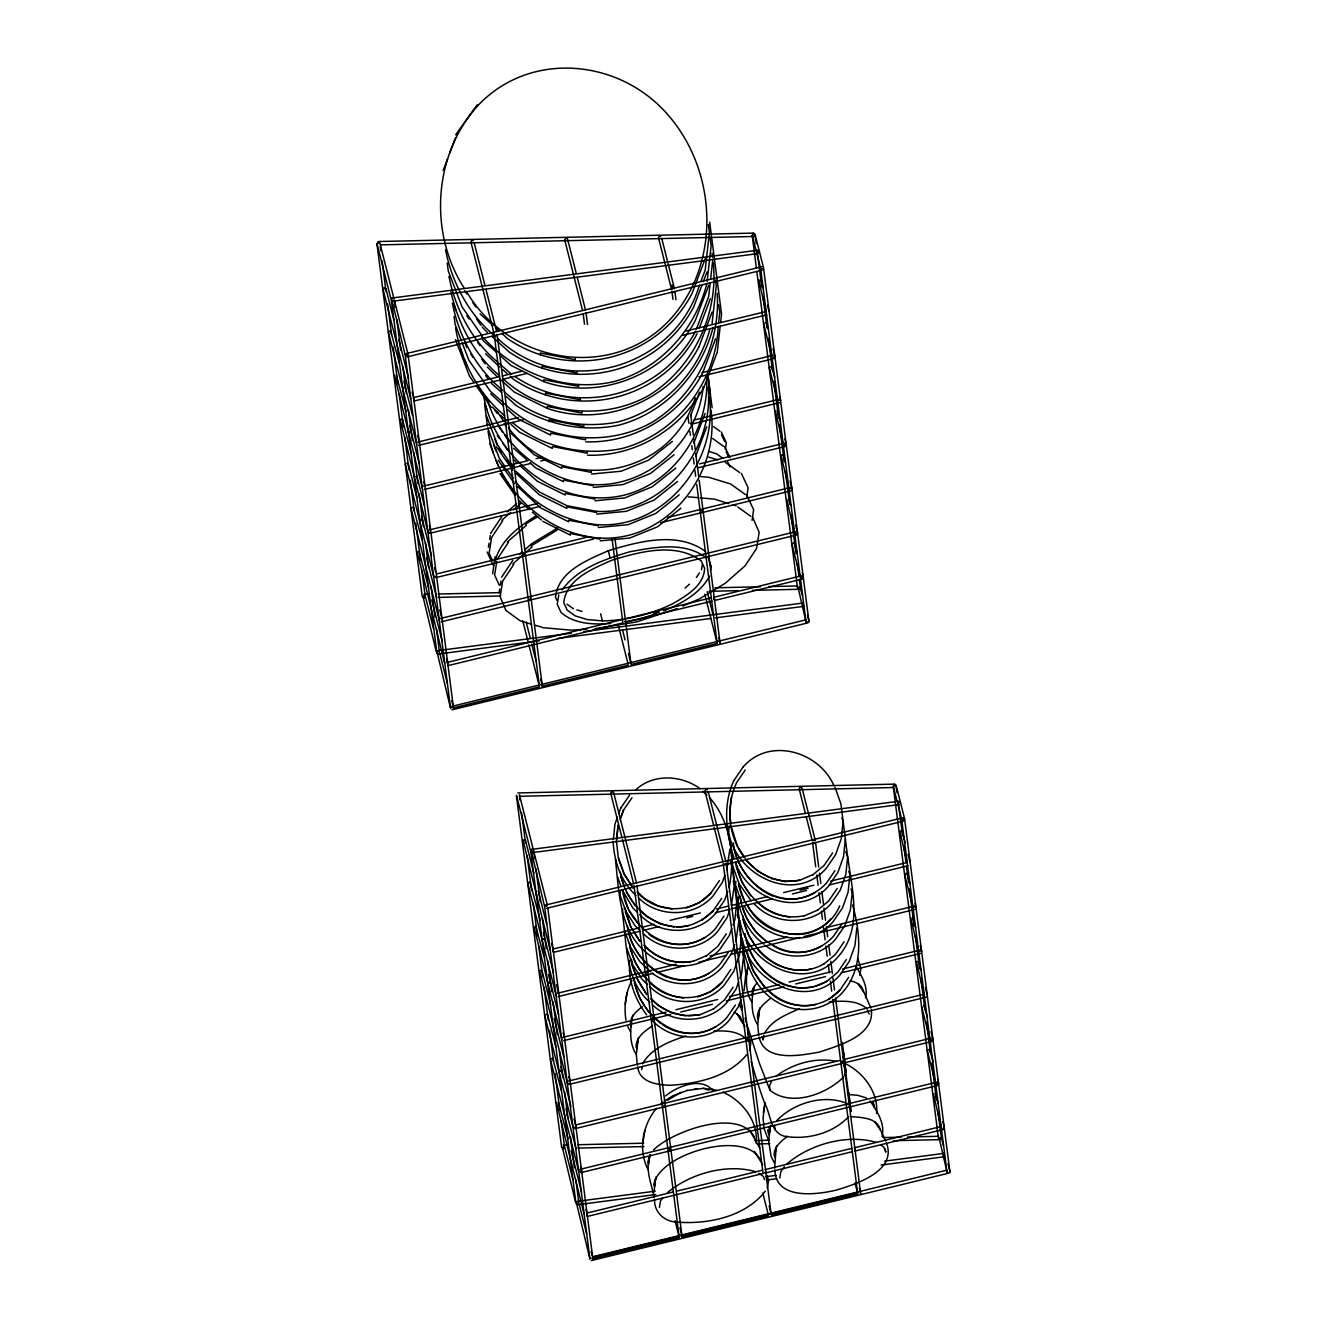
<?xml version="1.0" encoding="UTF-8"?>
<svg xmlns="http://www.w3.org/2000/svg" width="1327" height="1327" viewBox="0 0 1327 1327"><rect width="100%" height="100%" fill="white"/><g stroke="black" fill="none" stroke-linecap="round" stroke-linejoin="round"><path stroke-width="1.5" d="M392.527 297.945L757.717 250.206M531.978 849.346L898.794 801.226M631.884 980.686C625.399 992.596 623.823 1007.027 625.996 1020.314M632.813 1015.172C630.192 1028.043 628.849 1042.74 636.197 1054.318M638.237 1039.124L636.313 1054.368L637.342 1065.117M656.483 1108.344C642.567 1124.798 637.823 1150.526 648.24 1169.734M650.263 1154.54C644.59 1169.435 651.623 1183.634 654.261 1197.568M654.029 1192.177L655.687 1178.476M748.279 964.646C745.691 977.004 744.928 991.203 751.928 1002.25M758.729 1035.458L757.7 1024.693L759.376 1010.992M764.966 1102.72L763.058 1117.964L764.07 1128.713L768.615 1140.324L771.07 1156.398L774.288 1162.717M768.731 1140.357L770.622 1125.246M776.063 1149.066L774.636 1168.158M613.323 839.626L614.932 824.216L617.437 817.167M616.309 841.766L618.017 825.377M616.69 839.46L618.183 825.112M619.991 894.912L620.389 891.047M622.678 908.846L622.263 912.694C627.124 943.066 624.387 979.973 649.815 1002.25M629.728 960.267C627.737 979.79 634.97 999.43 646.68 1014.906M731.409 797.444L729.717 813.849L730.845 823.088M728.639 831.681L729.236 825.892M729.833 849.081L726.781 869.965M731.326 845.598L730.928 849.462C735.025 882.339 734.229 922.248 763.888 944.144M734.412 884.661L731.359 905.528L767.537 896.538M735.904 881.178L735.49 885.026L741.378 901.514M736.701 902.443L734.893 919.777L733.002 925.068M738.376 897.035L737.779 902.808C739.869 940.893 744.829 990.456 786.214 1006.447C805.738 1013.646 828.264 1008.072 842.297 992.745L842.496 992.496C863.695 968.461 860.709 933.594 852.614 904.964M741.262 938.007L739.454 955.34L733.814 971.231L724.509 984.85C705.765 1006.33 670.235 1006.961 650.23 987.023M743.551 955.788L741.743 973.122L739.869 978.43M744.032 990.904L745.84 973.57L739.089 920.391L737.099 914.834M843.076 821.43L841.268 838.764L835.612 854.654L826.306 868.273C794.027 905.163 735.175 874.941 728.523 831.498M845.349 839.211L843.557 856.545L837.901 872.436L828.595 886.054C800.961 918.301 747.764 899.54 735.473 862.235M849.927 874.775L848.119 892.109L842.463 908L833.157 921.618C808.425 950.58 760.139 938.836 744.513 906.374M852.216 892.557L850.408 909.891L844.752 925.782L835.446 939.4C817.797 959.404 786.214 961.312 765.231 945.421M856.778 928.12L854.97 945.454L849.33 961.345L840.024 974.963C807.728 1011.854 748.892 981.648 742.241 938.189M707.142 281.357L711.123 245.877L710.094 237.898M710.194 282.9L708.635 296.701L696.327 329.262M710.625 278.952L712.848 259.246M703.194 386.439C698.4 440.929 648.472 487.308 593.069 484.62C546.027 481.17 503.381 447.581 488.336 403.043M712.068 323.423L716.281 285.969L715.502 279.98M718.156 326.492C716.116 382.276 676.206 434.311 621.816 448.576C583.814 456.206 542.08 447.763 512.322 422.384M718.604 322.544L719.715 312.691L718.67 304.712M720.179 326.21L717.26 352.153L704.073 387.036M720.627 322.212L721.523 314.234M726.317 443.019L725.305 449.372M488.386 547.238L489.016 543.307M489.646 539.392L490.277 535.461M495.037 556.759L492.649 573.828M495.17 561.238C499.864 540.587 519.222 526.321 536.456 515.622M496.812 561.321L494.623 575.072L499.317 585.257M499.118 592.904L499.748 588.972M500.379 585.041L501.009 581.11M558.767 594.944L557.257 604.316L561.006 612.41C574.475 624.32 593.849 624.735 610.868 623.441M701.469 569.814L702.282 564.672M710.526 570.477L711.123 566.729L707.838 556.411M746.852 496.563L748.113 487.805L741.378 473.374M752.061 520.383L753.636 509.651L746.603 494.938M625.282 1004.191L626.145 998.932M626.327 997.788L627.14 992.778M630.391 1024.842C630.043 1016.747 635.832 1011.854 642.251 1006.579M630.955 1026.6L631.536 1023.084M636.064 1047.235C635.749 1037.731 644.292 1031.245 652.121 1026.119M636.628 1048.994L637.192 1045.494M637.657 1042.591L638.486 1037.581M641.721 1069.645L642.251 1066.427M642.998 1142.016L643.86 1136.741M644.026 1135.597L644.856 1130.587M648.09 1162.651L648.92 1156.862M648.671 1164.409L649.235 1160.909M649.699 1158.007L650.247 1154.656M653.763 1185.061C658.175 1153.644 744.48 1129.327 759.84 1159.134M654.327 1186.819L655.19 1181.561M655.372 1180.4L655.92 1177.066M659.436 1207.454L660.464 1201.035L663.036 1197.518M746.686 974.532L747.532 969.274M747.715 968.113L748.262 964.779M751.779 995.184L752.807 988.748L757.219 982.461M753.703 988.598C751.248 1000.492 750.916 1014.077 757.601 1024.66M753.388 990.523L753.935 987.188M757.452 1017.577C756.937 1008.935 764.236 1003.594 770.456 998.302M758.016 1019.335L758.878 1014.077M759.061 1012.932L759.873 1007.923M763.888 1035.16L763.108 1039.986L762.262 1036.603M763.373 1112.59L764.219 1107.332M764.402 1106.187L764.949 1102.853M769.03 1135L769.892 1129.741M774.139 1155.651C773.741 1146.976 780.508 1141.983 787.309 1136.244M774.703 1157.409L775.267 1153.893M775.748 1150.99L776.56 1145.981M779.795 1178.044L780.84 1171.625L784.323 1166.732M859.813 975.295L860.908 968.511L857.706 958.144M865.486 997.705C868.588 986.16 860.858 975.295 855.616 965.542M876.5 1113.37C878.806 1092.569 863.131 1071.834 844.519 1063.309M756.058 1143.111C758.679 1121.713 742.191 1100.382 722.833 1092.138M439.419 652.005L436.583 629.263M578.788 1202.726L575.951 1180.035M618.697 813.633L620.754 808.06M620.688 817.863L623.524 810.1L620.19 819.489M733.98 780.392L733.814 780.674C722.369 805.107 726.284 833.704 734.146 858.536M724.89 875.256L722.386 882.322L713.08 895.924C694.336 917.421 658.806 918.035 638.818 898.114M727.81 891.28L724.675 900.104L715.369 913.706C696.194 935.767 659.519 935.684 639.747 914.618M729.07 887.746C735.34 857.491 730.762 821.413 709.563 797.643M730.099 909.061L726.964 917.886L717.658 931.504C698.914 952.985 663.384 953.615 643.379 933.677M731.758 928.601L729.236 935.668L719.931 949.286C702.282 969.291 670.699 971.198 649.732 955.307C619.162 933.379 619.261 892.938 615.413 859.349M734.66 944.625L731.525 953.449L722.22 967.068C704.571 987.072 672.988 988.98 652.005 973.089M735.921 941.092L738.973 920.225L732.239 867.045L730.248 861.488M738.608 981.947L736.087 989.013L726.798 1002.631C708.054 1024.112 672.524 1024.743 652.519 1004.804M740.897 999.745L738.376 1006.795L729.07 1020.413C708.933 1043.702 670.235 1041.811 650.744 1018.754M556.975 528.478L557.058 530.153L531.198 545.845L531.994 547.023L526.106 552.198M443.168 170.437L447.564 158.842M449.753 153.036L455.609 137.577M705.251 258.616L691.948 293.649C656.268 360.927 570.162 381.28 507.461 338.601L501.971 333.409M699.412 285.288C673.867 370.797 561.57 399.56 497.36 338.136M700.855 281.457L705.201 269.978L709.414 232.507L708.369 224.528M701.834 285.537L693.673 307.001C657.976 374.297 571.871 394.633 509.17 351.97L491.853 336.411M703.293 281.656L706.959 271.969M706.926 283.331C695.215 329.71 660.116 369.404 613.24 381.761C565.65 392.427 515.971 373.418 483.559 337.921M708.684 285.338L695.381 320.371C667.299 373.866 601.264 401.451 543.788 381.678M699.395 327.769L710.393 298.691M698.914 346.944L712.118 312.061M709.895 329.162C698.168 373.517 662.787 409.827 618.382 421.853C578.39 429.948 534.184 419.962 504.227 391.598M713.097 327.354C701.253 373.633 665.64 412.73 618.996 425.104C583.382 432.652 546.624 424.822 516.037 405.415L506.118 396.342M702.348 373.683L715.552 338.783M695.298 397.768C669.953 480.639 559.878 494.871 508.44 427.957M690.438 416.263L699.528 392.228M693.872 442.986L705.068 413.41M695.597 456.355L706.777 426.763M749.556 1050.403L750.866 1042.972L749.971 1039.472M771.667 1081.007L769.527 1085.868L769.975 1090.247C790.892 1107.299 826.306 1094.493 843.723 1076.894M769.295 1127.452L768.466 1133.241L767.603 1129.858M767.271 1188.229L768.565 1180.798L767.222 1175.523M844.436 1075.285L845.88 1072.05L842.346 1042.375M881.974 1136.41C885.441 1123.654 876.948 1111.163 870.18 1100.929M447.315 662.405L622.33 619.543M713.876 597.266L801.558 575.736M552.762 949.12L639.315 927.872M642.019 927.308L654.145 924.239M747.764 1040.65L747.201 1038.792M765.215 1169.601L851.752 1148.353M854.472 1147.789L940.544 1126.656M396.873 344.041L397.32 343.179M394.484 375.359L422.368 488.253M402.993 387.268L402.529 388.131L404.038 388.23M400.157 419.465L428.04 532.359L429.55 532.442M414.323 475.481L413.858 476.343L415.368 476.443M419.531 520.449L419.995 519.57M417.159 551.767L444.678 663.235M775.399 411.038L782.947 443.533M781.072 455.144L789.117 489.613M786.729 499.234L794.773 533.719M798.074 587.446L806.335 623.242L451.976 709.829M536.307 895.377L536.772 894.498M533.902 926.528L561.785 1039.406M539.558 970.535L567.442 1083.429L568.951 1083.529M553.259 1027.413L553.724 1026.551M558.916 1071.436L559.38 1070.574M556.527 1102.588L584.046 1214.056M910.77 917.703L918.317 950.198M916.426 961.727L923.974 994.222M933.395 1093.763L941.424 1128.232M939.052 1137.786L947.08 1172.255M629.695 794.973L620.588 808.342M742.921 767.305L743.087 767.039C769.096 736.701 818.991 751.298 833.87 785.518M490.575 533.487L501.706 516.701M497.127 559.364L508.258 542.561L507.345 542.013L526.454 525.177L525.674 523.999L537.734 516.684M501.639 577.179L512.769 560.392M562.084 589.934C577.743 568.205 605.145 559.015 629.861 551.767C654.493 547.222 684.334 541.333 705.931 557.589M696.393 577.461L699.429 572.882M709.63 576.1C700.075 593.6 681.531 603.52 663.732 610.884M631.984 797.726L623.358 810.349M745.21 770.058L736.75 782.432C725.388 806.136 728.125 835.794 743.933 856.844M642.567 1063.856C651.059 1048.479 669.223 1041.396 686.042 1035.972M746.67 1054.733C728.639 1076.861 697.322 1083.744 670.085 1085.254C657.728 1085.104 639.166 1082.417 637.773 1066.875M764.866 1032.804C771.833 1020.33 786.198 1014.525 799.517 1008.719M765.347 1191.115C745.061 1217.124 707.225 1224.721 675.874 1222.034C663.749 1221.188 654.095 1211.8 654.526 1199.359M733.814 780.674L743.087 767.039M686.291 908.033L699.511 902.542L710.808 893.171L719.433 880.531M701.801 920.324L713.097 910.952L721.722 898.313M697.72 996.942L710.94 991.468L722.236 982.08L730.845 969.456M747.449 905.014C764.651 942.021 822.956 945.123 839.692 905.976L839.51 906.225M828.728 999.364L840.041 989.975L848.65 977.352M710.808 893.171C692.827 914.004 655.588 914.137 637.242 892.043M713.097 910.952C704.173 919.843 690.388 927.673 676.388 926.86M723.995 916.111L715.568 928.485C698.947 947.627 668.908 949.518 649.003 934.424M726.284 933.893L717.675 946.516L706.362 955.888M728.573 951.675L720.13 964.049C707.341 978.082 686.772 984.087 668.708 977.651M722.236 982.08C704.239 1002.913 667.017 1003.046 648.654 980.968M733.134 987.238L724.525 999.861L713.229 1009.25M832.659 852.879L824.05 865.503L812.738 874.875M735.423 1005.02L726.98 1017.394C710.874 1035.856 681.73 1038.676 662.09 1024.245M834.948 870.661L826.505 883.036C813.716 897.069 793.148 903.073 775.084 896.637M837.221 888.443L828.612 901.066L817.316 910.438M830.901 918.848C800.33 953.466 745.741 925.284 738.608 883.832M841.799 924.007L833.356 936.381C818.659 952.919 792.435 957.895 773.475 945.952M844.088 941.788L835.463 954.412L824.167 963.8M846.361 959.57L837.752 972.193L826.456 981.582L815.126 986.276M840.041 989.975C822.591 1010.361 786.447 1011.191 767.902 990.224M466.507 291.509C507.876 362.868 610.818 382.209 669.455 320.222C721.755 263.708 717.492 170.884 667.498 114.338C619.178 58.836 530.302 50.244 478.151 105.314C433.265 154.314 428.488 232.938 464.234 288.224M695.597 331.169C660.829 396.756 576.664 417.872 515.025 376.619M697.106 333.724C661.41 401.019 575.304 421.372 512.604 378.693L510.082 376.088M698.815 347.093C670.732 400.588 604.697 428.19 547.222 408.401M702.248 373.816C679.242 415.782 633.941 443.45 585.738 441.825M703.973 387.185C680.95 429.152 635.65 456.82 587.446 455.178M653.548 1149.945C672.772 1130.853 738.459 1107.763 754.167 1136.741M776.759 1120.585C793.994 1102.77 824.133 1093.763 847.472 1103.633M848.816 1116.471C832.775 1133.722 806.285 1140.44 783.477 1136.012C770.025 1131.4 770.738 1113.635 764.518 1102.986C759.625 1089.384 755.196 1075.6 751.248 1061.683M507.146 511.923L516.634 503.563M510.646 512.388L501.822 520.167L502.734 520.731L491.604 537.518L489.082 553.226L492.234 560.011M513.582 509.8L520.93 503.331L520.134 502.153M519.554 554.421L522.257 552.032M524.978 549.643L531.762 543.672L557.307 528.146M523.17 554.786L512.869 563.859L513.781 564.406L502.651 581.209L500.146 596.918L505.902 610.387L520.184 620.804L530.933 623.989M685.014 588.126L689.459 584.212M665.557 1095.969C676.969 1086.332 700.855 1076.827 712.334 1089.948M660.614 1104.396L663.135 1102.19M667.398 1100.265L680.967 1092.403M667.348 1192.674C690.355 1173.483 726.665 1163.281 755.809 1171.724M786.397 1164.409C809.453 1144.239 846.46 1133.839 876.168 1142.315M635.849 789.747C653.299 773.409 681.497 775.034 700.092 788.669M672.358 441.36L648.787 460.071L621.218 471.218L591.543 474.054M674.083 454.73L650.495 473.424L622.927 484.587L593.269 487.424M675.791 468.099L652.221 486.793L624.652 497.94L594.977 500.777M677.516 481.452L653.929 500.163L626.361 511.31L596.702 514.146M679.225 494.822L655.654 513.516L628.086 524.663L598.411 527.499M680.95 508.175L657.363 526.885L629.794 538.032L600.136 540.869M776.278 1076.031C793.281 1063.358 816.055 1056.989 837.005 1061.467M664.396 1101.078L672.955 1095.704L687.718 1090.28M798.97 589.47L800.513 588.442L799.451 580.231M764.286 1173.018L765.828 1171.99L726.251 863.877M758.032 252.395L759.426 251.599L756.987 251.433M421.041 520.549L422.434 519.736L420.891 519.355M773.624 357.411L775.018 356.598L773.011 348.686M784.954 445.607L786.347 444.794L784.838 438.872M796.283 533.802L797.676 533.006L795.669 525.094M801.956 577.908L803.349 577.112L802.337 573.148M807.612 622.015L809.006 621.202L807.513 615.28M724.841 863.844L726.251 863.031M560.442 1071.536L561.835 1070.723L560.293 1070.342M580.264 1171.559L581.657 1170.746L580.645 1166.748M931.637 1040.302L933.03 1039.489L931.023 1031.593M937.293 1084.325L938.687 1083.512L937.691 1079.564M482.149 327.006L487.407 332.513M485.582 353.745L499.715 367.015M487.308 367.098L496.995 376.486M490.741 393.82L503.397 405.813M492.45 407.19L497.708 412.697M510.995 433.348L534.001 454.597L561.736 468.315L561.769 466.722L591.394 472.362L591.344 471.251M514.428 460.087L516.833 462.957M516.137 473.44L539.144 494.689L566.894 508.407L566.928 506.814L596.553 512.454L596.503 511.343L567.077 505.736L539.575 492.101L515.871 471.35M517.862 486.81L540.769 507.959L568.603 521.776L568.636 520.184L598.261 525.824L598.212 524.712C566.115 521.942 535.726 506.333 515.307 481.419M542.859 521.329L570.328 535.129L570.361 533.537L599.986 539.177L599.937 538.065C543.506 534.366 495.867 486.462 488.087 431.308M705.599 551.551C677.566 530.85 638.834 541.532 608.313 550.722C587.479 560.011 558.186 571.224 555.466 597.25L556.975 600.484M677.102 608.579L636.379 621.981L594.795 628.699M682.791 606.091L699.876 598.643L725.438 583.134L745.061 565.849L756.49 548.582L759.177 532.309L752.674 517.381M812.92 874.626L799.517 880.365L785.285 881.592L771.004 878.457M704.255 937.857C670.666 957.994 629.761 928.701 623.109 893.718M815.209 892.408C779.795 913.59 736.502 880.083 733.367 842.728M693.142 961.378L706.545 955.639M804.096 915.929L817.482 910.189M708.834 973.437C674.066 994.255 631.453 962.191 627.223 925.582M822.06 945.769C786.646 966.935 743.352 933.428 740.217 896.073M713.395 1009.001L700.009 1014.724L687.801 1015.769M824.332 963.551C802.304 977.286 773.177 968.61 757.568 949.203M715.684 1026.783C680.917 1047.6 638.304 1015.553 634.074 978.928M826.621 981.333C791.854 1002.15 749.241 970.103 745.011 933.478M480.075 313.852L493.097 325.629M656.318 613.854L638.536 619.261L624.486 621.865M379.273 242.625L377.034 243.919L390.835 298.509L392.344 298.608L393.737 297.795L379.92 243.223M471.301 240.95L473.092 240.519M565.12 238.843L566.911 238.412M658.922 236.737L660.713 236.306M752.741 234.63L755.179 234.796L763.672 268.402M389.723 331.037L388.363 332.132L416.711 444.147M761.781 266.744L406.361 353.596L406.858 355.918M760.686 268.917L762.212 268.552M407.107 356.913L762.527 270.061M499.466 376.636L413.377 397.669L414.124 400.986L500.229 379.953M502.236 375.972L522.257 371.079M685.943 331.07L766.027 311.513M502.983 379.273L527.001 373.401M682.692 335.366L766.774 314.814M764.966 322.61L766.508 322.992L768.001 328.93M401.053 419.249L402.595 419.631L411.188 453.635M409.562 431.159L408.202 432.237L409.711 432.337M417.806 442.073L518.509 417.474M702.132 372.605L773.226 355.238M418.552 445.391L523.203 419.83M698.931 376.885L773.973 358.555L773.724 357.212M770.639 366.716L769.278 367.795L777.274 399.427M406.709 463.355L408.252 463.72L416.86 497.725M423.479 486.18L528.129 460.602M536.025 458.678L541.947 457.234M693.988 420.078L778.883 399.344M778.236 400.538L779.131 400.323M424.225 489.497L530.85 463.438M540.719 461.033L546.641 459.59M692.76 423.877L779.629 402.645M412.382 507.445L411.022 508.54L439.37 620.555M429.036 530.004L515.904 508.772M517.878 508.291L537.634 503.464M699.528 463.903L784.439 443.152M429.782 533.305L540.354 506.3M698.317 467.701L785.186 446.469L784.788 444.296M781.968 454.929L783.511 455.294L785.501 463.206M436.782 573.894L523.667 552.679M525.641 552.181L586.849 537.236M667.796 517.447L701.369 509.253M703.343 508.772L790.212 487.54M789.565 488.751L790.461 488.518M435.555 577.693L593.517 539.094M660.647 522.705L790.958 490.857M440.481 618.482L795.885 531.646M441.227 621.799L796.631 534.963L796.382 533.62M793.297 543.125L791.937 544.203L799.949 575.835M625.083 618.863L711.172 597.83M653.431 613.522L659.436 612.062M447.78 664.445L448.128 665.607L623.076 622.844M625.83 622.181L711.919 601.148M714.324 599.323L714.672 600.467L802.304 579.053L801.807 576.731M451.23 706.511L805.589 619.925M453.353 707.905L539.459 686.855L494.374 336.03M542.212 686.192L628.301 665.159M611.15 792.269L612.958 791.837M705.367 790.063L707.175 789.631M799.584 787.856L801.392 787.425M893.801 785.65L896.256 785.8L904.749 819.406M529.141 882.289L527.781 883.367L556.129 995.399M898.047 802.453L900.502 802.603M546.575 908.315L903.587 821.081L903.189 818.908L902.841 817.764L545.812 905.014L546.06 906.341M670.235 920.308L700.407 912.943M716.497 909.012L728.573 906.059M783.627 892.607L813.799 885.242M830.652 881.111L907.087 862.45M686.656 917.902L692.677 916.426M800.048 890.185L808.093 888.227M553.226 951.177L553.575 952.322L640.062 931.189M658.922 926.578L642.832 930.509L642.484 929.364M715.236 912.81L729.319 909.377M772.314 898.877L732.089 908.696L731.741 907.552M792.418 893.95L806.501 890.517M829.392 884.927L907.834 865.751M906.009 873.465L904.649 874.559L912.661 906.175M540.454 970.319L542.013 970.701L550.605 1004.705M548.98 982.312L547.62 983.407L549.129 983.489M557.24 993.326L676.256 964.248M709.962 956.004L733.765 950.182M735.755 949.701L787.326 937.111M826.986 927.407L914.27 906.092M913.623 907.286L914.519 907.071M557.987 996.643L653.199 973.371M657.164 972.409L684.931 965.625M698.815 962.224L726.582 955.44M730.547 954.478L799.965 937.509M803.946 936.547L915.016 909.393M546.11 1014.342L547.653 1014.707L555.764 1046.721M562.897 1037.332L650.164 1016.018M652.154 1015.537L666.038 1012.136M675.957 1009.714L717.608 999.53M729.502 996.627L741.411 993.724M743.385 993.243L779.098 984.518M789.018 982.096L830.669 971.911M842.562 969.009L919.926 950.099M919.279 951.31L920.175 951.094M563.643 1040.65L670.749 1014.475M680.668 1012.053L712.4 1004.307M726.284 1000.906L783.809 986.857M795.719 983.954L825.46 976.672M841.335 972.807L920.673 953.416M917.322 961.494L918.865 961.876L920.872 969.788M551.767 1058.349L550.406 1059.444L578.754 1171.459M568.437 1081.074L657.694 1059.261M659.685 1058.78L923.476 994.321M569.183 1084.391L926.213 997.141M576.183 1124.881L839.991 1060.422M843.955 1059.46L931.239 1038.129M574.956 1128.68L931.985 1041.446L931.736 1040.103M928.635 1049.524L927.274 1050.619L935.784 1084.225M579.866 1169.386L758.38 1125.777M760.354 1125.279L936.895 1082.152M580.612 1172.703L937.642 1085.469L937.393 1084.126M672.772 1192.077L586.75 1213.11L587.496 1216.411L763.241 1173.483M676.77 1191.115L762.494 1170.165M766.011 1172.803L852.498 1151.67M854.92 1149.846L855.268 1150.99L943.298 1129.476L943.049 1128.149M939.947 1137.571L941.49 1137.936L943.497 1145.848M592.605 1256.769L946.549 1170.265L946.897 1171.426L947.362 1173.466L591.328 1260.567M592.738 1257.2L858.187 1192.343M592.721 1258.626L679.225 1237.494L633.974 885.374M681.978 1236.83L768.466 1215.698M687.519 1090.412L702.945 1088.372L716.298 1090.164M393.041 301.196L758.231 253.573M438.059 650.612L571.34 633.244M583.648 631.635L803.051 603.022L803.565 606.389L715.386 617.884M438.573 653.979L539.044 640.875M557.506 638.469L711.289 618.415M532.492 852.597L899.308 804.593M577.427 1201.35L655.256 1191.165M765.845 1176.684L776.096 1175.34M884.645 1161.142L944.044 1153.362L944.36 1155.369M655.77 1194.516L577.942 1204.717L577.743 1203.539M768.416 1179.786L776.61 1178.708M881.062 1165.04L944.542 1156.729M502.518 378.228C541.034 414.588 602.723 421.455 648.82 395.479C693.291 367.994 718.703 314.333 713.262 262.63M504.393 403.59C542.925 440.995 605.527 448.592 652.254 422.202C695.746 395.38 720.511 343.875 717.21 293.35M483.194 393.223C492.765 457.467 558.601 510.646 624.121 495.17C676.173 481.9 709.895 428.273 706.611 375.923M596.503 511.343C662.206 514.976 714.623 450.45 708.071 387.285M598.212 524.712C665.358 528.494 718.57 460.9 709.265 396.624M599.937 538.065C667.066 541.847 720.279 474.253 710.99 409.993M799.7 880.116C779.662 884.578 759.226 875.356 746.321 860.045M688.763 925.566C655.555 932.997 624.917 903.787 620.356 872.237M804.262 915.68C787.89 919.379 769.859 914.519 757.916 902.675M693.324 961.13C675.576 964.829 656.417 958.608 644.258 945.156M691.118 961.561C673.983 964.911 655.77 958.177 644.093 945.405M811.129 969.025C777.937 976.456 747.283 947.262 742.722 915.696M799.003 988.283L813.235 987.056M700.175 1014.475C682.426 1018.174 663.268 1011.954 651.109 998.501M815.69 1004.605C781.852 1012.153 750.684 981.731 747.068 949.419M602.425 620.887C626.825 620.538 650.943 614.384 672.839 603.669C686.308 595.723 703.907 585.904 704.62 568.304L701.203 560.906C675.543 541.947 640.078 551.733 612.129 560.127C593.069 568.636 566.247 578.904 563.759 602.723L567.193 610.138L575.188 615.877L587.197 619.527L602.425 620.887L600.633 613.804M586.833 629.18L570.925 630.159L542.677 627.654M829.342 1001.769C842.728 1000.956 857.159 999.845 867.095 1008.984M713.661 1031.079C725.288 1030.598 737.182 1030.747 745.708 1038.643M694.154 1089.185L697.305 1088.986M517.762 792.949L894.63 784.124L894.763 785.484M520.118 796.283L892.839 787.541M563.278 1145.068L567.392 1144.969M577.709 1144.737L643.678 1143.194M754.997 1140.59L769.428 1140.241M882.803 1137.587L901.365 1137.156M907.535 1137.007L938.471 1136.294M577.975 1148.104L643.943 1146.561M757.319 1143.907L769.693 1143.625M893.386 1140.722L938.736 1139.661M380.65 244.865L753.836 236.488M423.91 594.33L428.04 594.247M438.358 594.015L500.279 592.622M714.921 587.795L760.338 586.783M768.598 586.6L797.494 585.953L797.627 587.297M438.623 597.399L500.544 596.005M709.016 591.311L737.912 590.664M752.359 590.349L797.759 589.321M531.795 850.026L530.286 849.927L516.468 795.337M543.473 939.483L541.963 939.383L543.39 938.836M574.608 1127.535L573.098 1127.452L544.75 1015.42M577.046 1202.146L575.52 1202.046L562.532 1148.037L564.987 1148.187L572.965 1179.686M591.212 1258.162L589.702 1258.062L576.714 1204.053L579.153 1204.203L586.634 1233.728M435.206 576.548L433.713 576.449L405.365 464.433M437.678 651.408L436.168 651.325L423.18 597.299L425.619 597.465L433.581 628.948M451.843 707.424L450.334 707.324L437.346 653.315L439.784 653.465L447.265 682.99M848.036 1094.493L857.756 1095.322L866.398 1097.943M851.768 1116.72C862.782 1117.467 877.611 1118.23 880.199 1129.725M700.656 476.559L708.618 477.256L730.613 483.973L745.243 494.457M688.265 496.812L698.218 497.691M700.208 497.874L714.142 499.101L728.805 503.58M702.945 1088.372L705.483 1088.588M709.431 1088.936L712.881 1089.235M893.9 784.473L895.758 784.672L897.052 792.783M902.393 818.079L904.268 818.278L904.765 820.252L949.999 1172.388L948.44 1173.416L946.98 1172.073L901.746 819.937M813.202 840.422L815.077 840.621M547.238 905.512L545.364 905.329L544.717 907.187L589.968 1259.306M578.19 1204.402L576.333 1204.219L575.835 1202.245L530.584 850.109L532.144 849.081L533.603 850.425L534.665 858.619M752.824 233.452L754.681 233.652L756.241 243.836M379.505 242.609L377.648 242.41L377.001 244.268L422.251 596.553L423.711 597.896L425.27 596.868L421.837 570.245M790.029 916.907C761.947 914.27 740.217 889.306 735.871 862.351M672.242 909.012L657.96 905.877L644.607 898.611L637.408 891.794M674.348 927.042L660.066 923.907L646.713 916.642L639.514 909.824M786.513 985.546L797.212 987.885M683.654 997.921C655.571 995.283 633.842 970.319 629.496 943.364M685.777 1015.951L671.495 1012.816L658.142 1005.567L650.943 998.75M850.159 980.736C856.761 982.295 862.168 984.966 863.512 991.667M705.964 1089.268L708.867 1090.13M709.082 451.512L716.497 453.784L722.867 458.346M708.585 457.085L717.758 459.888M732.471 504.691L736.137 505.803M576.83 609.839L581.972 611.415M534.632 625.117L541.798 627.124M734.262 1012.053L740.051 1016.25L742.125 1021.326M769.345 877.545L757.667 871.192L746.156 860.294M773.293 896.239C753.122 888.028 739.205 869.268 733.881 848.517M784.721 985.148C769.013 978.447 756.042 965.575 749.705 949.684M666.917 977.253C648.82 969.639 634.754 953.649 629.396 934.789M880.763 1144.902L883.782 1147.059L885.872 1152.135L885.009 1148.751M758.878 1173.234L763.423 1176.468L764.651 1179.703M478.151 105.314L477.189 104.899L455.974 134.342A7.73 1.509 35.9 0 0 455.941 134.972M713.528 426.614L719.897 431.175M712.632 438.491L723.762 446.469M725.089 462.128L739.72 472.611M737.762 506.98L750.767 516.303M566.994 604.216L573.397 608.794M872.453 1102.239L874.526 1107.332L873.249 1102.256M630.541 1031.908L627.323 1025.589M496.049 328.233L499.018 330.821M495.817 336.776C469.211 315.362 451.96 282.85 445.524 249.658M496.53 352.352L483.194 340.691L481.601 337.091M500.976 356.25L510.995 365.423L543.722 381.612L543.755 379.721L578.688 386.389L578.638 385.062M497.691 362.155C471.914 340.873 455.277 308.859 448.957 276.381M499.251 363.498L511.675 374.38M502.684 369.603L507.13 373.501M499.416 375.508C473.955 354.724 458.014 323.373 450.931 291.741M499.964 379.091L514.428 392.145L547.155 408.334L547.188 406.444L582.122 413.112L582.072 411.785M502.684 390.238C476.078 368.806 458.827 336.295 452.391 303.12M491.305 383.37L501.672 392.444M502.85 402.23L490.426 391.365L468.862 360.198L461.995 342.333M507.843 409.695L517.762 418.785L550.589 435.057L550.622 433.183L585.555 439.834L585.506 438.524M504.559 415.6C478.417 393.837 461.232 361.143 455.559 327.852M500.661 415.285L506.582 420.477M511.028 424.358L519.587 432.237L552.297 448.426L552.331 446.535L587.264 453.204L587.214 451.877M513.632 448.294L527.051 460.038M530.037 462.642L535.627 467.884L563.461 481.684L563.494 480.092L593.119 485.732L593.069 484.62M519.819 465.578L537.435 481.319L565.169 495.037L565.202 493.445L594.828 499.101L594.778 497.973M519.006 500.445L529.44 509.585M532.426 512.189L541.383 520.018M724.791 446.817L730.032 457.715M906.905 873.249L910.057 883.732M912.561 917.256L915.713 927.739M923.874 1005.302L927.523 1017.743M929.53 1049.309L933.18 1061.766M935.187 1093.332L938.338 1103.799M530.054 882.073L540.305 920.673M535.693 926.08L543.937 956.684M552.662 1058.133L561.421 1090.728M558.319 1102.156L568.089 1138.748M566.845 1114.149L576.1 1148.751M771.534 366.501L774.669 376.984M777.191 410.607L780.342 421.074M794.193 542.909L797.345 553.392M799.849 586.998L802.503 595.508M390.619 330.821L399.361 363.432M396.275 374.927L406.029 411.536M413.278 507.229L422.019 539.84M418.934 551.335L428.704 587.927M394.152 299.006L392.692 297.663L391.15 298.691L436.965 653.481M702.796 791.24L706.86 795.089M751.198 900.884L739.089 883.732L733.101 867.062M753.902 903.455C773.508 925.549 811.228 926.495 830.884 903.836L840.19 890.218L845.83 874.327L847.638 856.993L840.903 803.814L834.915 787.143M765.364 940.959L755.279 931.421L746.388 917.62L742.622 907.121M765.015 987.504L753.255 970.966L747.582 955.208M636.097 895.543C621.036 881.991 614.136 861.405 613.124 841.567M637.043 912.047L632.979 908.199L622.247 889.903M640.36 926.246L628.6 909.725M639.315 929.829L635.268 925.981L625.863 911.384L619.875 894.73M650.661 971.812L639.83 961.561L630.425 946.964L624.436 930.293M647.526 984.468L642.119 979.343L632.714 964.746L626.726 948.075M654.675 1017.892L660.431 1023.349M843.408 1065.266L845.415 1067.671M858.121 983.904L864.026 992.38L870.91 1008.056M874.808 1121.978L880.713 1130.455L885.723 1141.021M736.734 1013.579L744.961 1026.799M749.821 1130.339L759.691 1148.021M754.433 1151.388L762.66 1164.625M464.55 290.679L466.822 293.964M472.495 302.174L475.895 307.084M476.476 318.812L481.021 325.364M482.414 336.278L461.995 306.753L448.277 271.007L447.232 263.028M466.839 315.776L469.111 319.061M477.637 342.25L479.91 345.534M481.635 358.904L485.035 363.814M470.853 354.226L473.125 357.494M485.616 375.541L487.888 378.825M497.011 411.453L503.862 421.356M494.988 410.225L497.277 413.543M504.127 423.446L506.416 426.747M478.831 387.501L481.104 390.785M485.649 397.354L489.049 402.263M473.955 382.491L469.36 375.856L455.493 339.662M476.26 385.809L491.189 407.389M498.985 426.896L502.419 431.856M504.708 435.156L509.286 441.758M497.277 435.306L499.566 438.607M502.999 443.566L507.561 450.168M511.31 464.749L497.592 444.927L485.964 414.621L484.654 404.569M499.002 448.675L501.291 451.976M506.997 460.237L510.431 465.18M496.563 446.867L512.753 470.272M505.023 466.557L499.3 458.296L487.672 427.974M507.312 469.858L513.018 478.118M502.999 465.329L506.433 470.289M498.272 460.237L514.478 483.625M501.291 473.739L503.58 477.04M506.997 482L512.72 490.26M499.997 473.59L515.042 495.319M745.21 858.32L737.43 846.244L731.31 826.787M750.717 895.858L741.826 882.057L736.17 866.299M755.345 945.753L748.677 935.402L743.02 919.644M633.095 887.713L624.204 873.912L618.531 858.154M632.913 887.962L624.022 874.161L618.365 858.403L616.491 841.517M626.311 891.943L635.202 905.744M639.946 941.059L631.055 927.258L624.934 907.801M635.334 934.407L639.78 941.307M644.341 976.871L635.451 963.07L629.794 947.312M646.796 994.404L637.905 980.603L632.249 964.845L631.552 959.305M646.631 994.653L636.479 977.352M648.92 1012.435L640.029 998.634L634.356 982.876M867.46 1010.378L869.185 1014.06M739.288 1004.406L741.975 1010.212M721.341 431.988L726.168 442.438M721.473 434.609L724.658 441.493M726.151 451.628L728.523 456.77M727.627 461.763L730.016 466.905M709.63 563.477L711.123 566.729M487.109 551.982L493.462 565.717M769.975 1090.247L759.442 1063.425L746.753 1024.096M454.083 305.558L456.14 310.916M464.715 342.15L466.772 347.508M461.315 340.541L455.144 324.451L454.099 316.473M484.504 403.342L486.694 409.031M460.602 349.217L462.659 354.574M464.715 359.932L466.772 365.307M494.954 439.436L497.127 445.126M493.76 445.225L495.933 450.915M489.663 443.434L493.296 452.905M496.198 460.486L498.388 466.159M563.544 1148.452L563.328 1146.263M424.176 597.714L423.96 595.524M886.353 1142.713C897.467 1171.227 855.815 1184.182 836.176 1190.137C816.719 1194.731 775.797 1200.238 774.885 1169.95M747.648 1032.605L749.523 1037.714M841.849 817.896L843.192 821.595M845.763 851.602L847.754 857.159C852.116 890.035 863.048 929.232 837.918 956.933L837.735 957.182C805.456 994.072 746.603 963.866 739.952 920.407M848.716 871.242L850.043 874.941M850.989 889.024L852.332 892.739M738.442 884.081L744.115 899.839M733.201 881.128L734.528 884.827M745.31 937.426L748.445 946.184M740.051 934.473L741.378 938.189M742.34 952.255L743.667 955.971M620.654 876.185L623.79 884.943M617.586 876.948L620.903 886.204M627.97 907.967L622.479 890.268M625.216 911.749L630.889 927.507M632.067 965.094L635.218 973.852M413.775 399.842L414.124 400.986M587.164 1215.267L587.496 1216.411M745.111 1018.108L746.172 1022.122M871.358 1009.814C874.51 1036.105 838.365 1045.626 819.489 1052.062C801.342 1055.247 764.933 1062.827 759.16 1037.216M893.336 786.513L897.118 801.458M897.599 803.316L901.846 820.119M752.276 235.493L760.305 267.241M905.18 842.778L902.26 831.249L899.822 831.1L907.137 862.716M908.099 854.306L910.057 862.003M763.141 288.009L761.2 280.329L758.762 280.163L766.094 311.779M767.52 305.31L768.98 311.065M915.066 903.488L916.061 907.452M763.606 323.705L771.617 355.337M920.225 945.537L921.718 951.459M779.679 396.74L780.674 400.704M925.383 987.57L927.374 995.482M790.013 480.988L792.003 488.9M921.618 1006.596L930.127 1040.202M789.167 499.4L790.676 505.322M942.833 1121.597L944.343 1127.535M947.992 1163.63L949.999 1171.542M802.039 788.006L815.143 839.792M661.841 238.794L667.614 261.601M668.095 263.509L674.464 288.672M672.009 284.957L672.988 288.822M799.119 788.719L805.373 813.434M806.352 817.266L812.224 840.505M658.457 237.599L671.562 289.386M842.23 1060.937L842.728 1063.259M701.618 510.232L702.116 512.57M854.522 1147.673L855.268 1150.99M713.926 597.15L714.672 600.467M859.398 1188.047L860.377 1191.928M860.493 1193.205L860.742 1194.2L835.562 998.153M707.175 591.61L712.947 614.418M718.819 637.623L719.798 641.488M719.914 642.766L720.163 643.761L699.147 480.158M855.019 1182.954L857.474 1192.641M704.753 594.214L716.895 642.202M708.303 792.136L725.753 861.123M567.558 239.009L576.283 273.495M577.245 277.326L585.489 309.904M704.902 790.925L713.627 825.427M714.125 827.335L722.85 861.82M564.655 239.706L582.586 310.601M736.004 950.696L736.502 953.018M752.724 1081.754L752.973 1082.749M608.313 550.722L610.088 557.788M769.162 1205.961L771.12 1213.741M622.579 630.159L625.05 639.879M628.484 653.481L630.939 663.201M762.809 1193.073L768.217 1214.437M618.233 625.1L628.053 663.915M613.605 792.418L636.479 882.837M474.253 243.123L484.919 285.305M485.947 289.336L496.613 331.518M610.685 793.131L621.882 837.337M622.38 839.344L633.56 883.55M470.836 241.813L494.225 334.238M646.498 971.513L647.244 974.831M512.322 464.467L513.085 467.784M523.916 553.658L524.414 555.98M669.123 1147.573L669.87 1150.891M679.888 1227.757L681.862 1235.537M526.189 622.048L530.253 638.121M531.745 644.026L536.174 661.543M540.62 679.076L542.096 684.914M675.012 1220.674L678.96 1236.25M522.772 620.754L527.864 640.841M528.843 644.74L539.193 685.611M519.388 794.624L533.189 849.214M385.958 288.755L393.854 319.94M398.78 339.43L408.65 378.411M412.1 392.062L413.079 395.96M533.786 873.216L525.409 840.074L522.954 839.925L550.108 949.95M538.231 890.765L546.608 923.891M551.551 943.397L553.027 949.236M552.828 949.004L553.575 952.322M384.117 287.478L384.482 288.904M383.055 289.452L410.673 398.614M403.906 381.43L412.515 415.434M417.574 435.438L419.597 443.434M543.357 932.665L544.369 936.68M544.866 938.67L553.475 972.674M556.511 984.684L558.534 992.679M409.579 425.536L419.199 463.538M423.744 481.535L424.756 485.549M548.499 974.682L558.617 1014.691M563.179 1032.705L564.191 1036.702M416.761 475.63L424.358 505.637M429.417 525.641L430.429 529.639M554.155 1018.705L563.776 1056.707M568.835 1076.711L569.847 1080.709M421.422 515.739L431.54 555.748M434.576 567.74L435.588 571.738M560.823 1066.726L570.942 1106.735M573.977 1118.727L576.001 1126.739M426.581 557.838L436.699 597.847M439.735 609.839L442.273 619.842M565.965 1108.742L566.977 1112.739M431.739 599.937L442.14 641.074M446.585 658.623L447.581 662.521M571.124 1150.758L581.525 1191.895M585.97 1209.444L586.949 1213.342M447.381 662.289L448.128 665.607M451.744 700.722L453.237 706.627M591.112 1251.444L592.107 1255.392M741.163 1002.814L742.44 1008.105M540.288 354.873L540.321 352.999L575.255 359.65L575.205 358.34M541.997 368.243L542.03 366.368L576.963 373.02L576.913 371.709M545.43 394.965L545.463 393.091L580.397 399.742L580.347 398.432M548.864 421.687L548.897 419.813L583.83 426.465L583.78 425.154M720.113 643.379L719.665 641.787M843.275 1056.823L843.955 1060.389M825.51 929.862L825.759 931.206M690.538 423.014L690.786 424.358M741.909 995.698L742.158 997.041M652.652 1017.51L652.901 1018.837M663.964 1105.54L664.213 1106.884M507.163 422.334L507.412 423.678M529.821 598.742L530.07 600.086M844.619 1063.972L850.955 1111.628L848.898 1092.768M709.68 222.173L721.54 314.001M712.068 253.258L712.582 257.239M708.037 376.122L710.409 394.418M707.905 375.242L712.118 407.787M486.113 415.932L487.407 425.967M898.362 803.017L902.576 835.778M903.886 846.012L905.993 862.401M906.523 866.498L908.613 882.87M909.41 889.007L914.137 925.864M915.464 936.099L919.661 968.859M920.988 979.094L924.936 1009.797M926.511 1022.089L930.459 1052.792M931.77 1063.027L936.497 1099.884M938.073 1112.159L941.506 1138.782L939.947 1139.81L938.488 1138.466L893.237 786.33M763.688 269.232L809.022 622.048L807.463 623.076L806.003 621.733L760.935 270.907M757.551 254.087L761.764 286.914M763.091 297.165L767.039 327.935M768.366 338.186L772.579 371.013M773.89 381.264L778.634 418.187M779.43 424.341L784.174 461.265M785.484 471.516L789.714 504.343M791.025 514.594L796.034 553.575M797.345 563.826L798.937 576.134M752.177 235.31L756.39 268.137M756.921 272.234L797.51 588.126M818.726 867.145L815.574 842.595L814.015 843.624L812.555 842.28L815.707 866.83M819.522 873.282L820.832 883.5M821.877 891.694L823.453 903.969M823.984 908.066L825.56 920.357M826.356 926.495L827.666 936.729M828.728 944.924L830.038 955.158M830.818 961.295L832.411 973.587M832.925 977.684L834.501 989.959M816.768 875.007L818.079 885.242M819.024 892.59L820.335 902.858M821.396 911.068L822.441 919.279M823.503 927.507L825.095 939.831M825.875 945.985L827.202 956.253M828.247 964.48L829.309 972.691M830.37 980.902L831.681 991.169M832.742 999.397L857.723 1193.885L771.236 1215.018L765.662 1171.658M675.957 299.67L674.896 291.476L673.353 292.504L671.893 291.16L672.955 299.355M690.703 414.522L693.341 435.024M693.872 439.137L695.199 449.389M695.713 453.486L698.616 476.061M688.066 417.076L688.862 423.197M689.907 431.358L690.438 435.455M691.749 445.656L692.279 449.737M693.324 457.915L694.104 464.035M694.9 470.156L695.68 476.293M696.725 484.455L717.161 643.446L631.055 664.479L615.031 538.795M723.232 863.562L762.909 1172.322M585.987 312.658L587.513 324.534M583.233 314.317L584.51 324.219M612.079 538.845L622.728 621.699M636.993 885.69L682.227 1237.809M497.127 334.371L542.461 687.17M547.736 907.486L592.987 1259.622M535.975 868.853L540.189 901.597M542.279 917.985L546.226 948.689M547.802 960.98L551.75 991.684M553.077 1001.918L557.274 1034.678M559.38 1051.05L562.797 1077.673M564.638 1092.005L568.056 1118.611M570.428 1137.04L574.375 1167.743M519.454 796.001L519.985 800.115M521.577 812.439L525.542 843.292M527.118 855.633L531.613 890.583M533.189 902.924L537.418 935.817M538.745 946.101L542.71 976.937M544.02 987.222L548.25 1020.115M549.577 1030.399L553.541 1061.235M555.117 1073.576L559.878 1110.583M561.205 1120.867L564.638 1147.606L563.079 1148.635L561.62 1147.291L516.435 795.686M453.602 708.883L408.285 356.084L407.787 354.11L405.929 353.911L405.266 355.769L450.599 708.568M394.418 301.063L395.197 307.217M396.79 319.525L400.737 350.295M402.844 366.7L406.278 393.373M408.384 409.778L412.332 440.547M413.908 452.855L417.872 483.625M419.183 493.876L423.396 526.686M425.503 543.108L428.671 567.724M431.043 586.186L434.991 616.955M380.268 246.64L380.783 250.737M382.11 260.971L386.057 291.691M387.633 303.983L391.581 334.703M393.157 346.994L397.901 383.868M399.211 394.102L403.425 426.879M404.735 437.114L408.948 469.874M410.259 480.125L414.206 510.845M415.782 523.137L420.526 559.994M845.88 1072.05L843.823 1053.19M774.603 1125.429L775.068 1129.808M753.703 234.464L753.57 233.104L378.311 241.531L378.361 242.725M392.029 300.499L405.017 354.525L406.526 354.608L407.903 353.811L394.467 300.665L392.029 300.499M531.463 851.917L544.452 905.926L545.978 906.026L547.371 905.23L533.918 852.067L531.463 851.917"/></g></svg>
